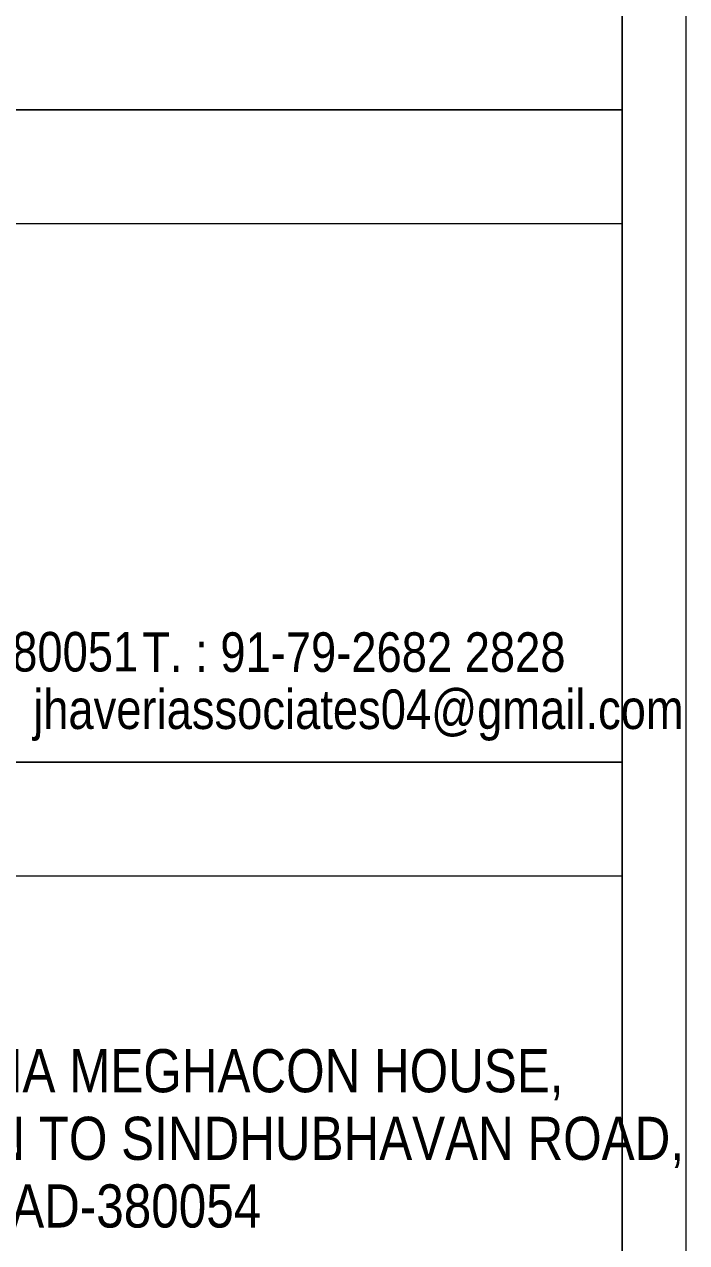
# Model space of a CAD drawing. Header units: millimetres. Extents: x 1112055 to 3390982, y -148532 to 766891.
# Drawn here: x 2653141 to 2657543, y 252088 to 260192 of the extents above; entities that cross this region are included whole.
import ezdxf

# ---------------------------------------------------------------- set-up
doc = ezdxf.new("R2010")
doc.units = ezdxf.units.MM
doc.layers.add('B TITLE BLOCK', color=250, linetype='Continuous', lineweight=0)
doc.layers.add('P_TITLE BLOCK TEXT', color=7, linetype='Continuous', lineweight=9)
doc.styles.add('SWINC', font='swissc.ttf')

msp = doc.modelspace()

# ---------------------------------------------------------------- linework, layer by layer
at = {"layer": 'B TITLE BLOCK', "color": 250, "lineweight": 0}
for p, q in [((2657114.1, 258865.5), (2644688.4, 258865.5)), ((2657114.1, 254526.4), (2644688.4, 254526.4))]:
    msp.add_line(p, q, dxfattribs=at)
at = {"layer": 'B TITLE BLOCK', "color": 1, "const_width": 8.39}
msp.add_lwpolyline([(2535293.6, 315829.5), (2657538.8, 315829.5), (2657538.8, 235498.8), (2535293.6, 235498.8)], close=True, dxfattribs=at)
at = {"layer": 'B TITLE BLOCK', "color": 250, "const_width": 8.14}
msp.add_lwpolyline([(2535718.2, 315404.9), (2657114.1, 315404.9), (2657114.1, 235923.4), (2535718.2, 235923.4)], close=True, dxfattribs=at)
at = {"layer": 'B TITLE BLOCK', "color": 250, "lineweight": 0, "const_width": 10.4}
for points in [[(2644688.5, 235923.4), (2657114.2, 235923.4), (2657114.1, 315404.9), (2644688.4, 315404.9)], [(2657114.1, 264496.1), (2644688.4, 264496.1), (2644688.4, 259623.7), (2657114.1, 259623.7)], [(2657114.1, 235923.4), (2644688.4, 235923.4), (2644688.4, 259623.7), (2657114.1, 259623.7)]]:
    msp.add_lwpolyline(points, close=True, dxfattribs=at)
msp.add_lwpolyline([(2644688.4, 255284.6), (2657114.1, 255284.6)], dxfattribs=at)

# ---------------------------------------------------------------- texts
at = {"layer": 'B TITLE BLOCK', "color": 0, "style": 'SWINC'}
for s, p in [('205-206, 2nd FLOOR ALPHA MEGHACON HOUSE,', (2649019, 253088.5)), ('Opp. ARMIEDA, PAKAWAN TO SINDHUBHAVAN ROAD,', (2649019, 252638.7)), ('S.G.HIGHWAY, AHMEDABAD-380054', (2649019, 252188.9))]:
    msp.add_text(s, height=286.849, dxfattribs=at).set_placement(p)
at = {"layer": 'P_TITLE BLOCK TEXT', "style": 'SWINC'}
for s, p in [('2, Palkhi Society, Nr. SBI, Vejalpur, Jivraj Park, Ahmedabad-380051', (2644790, 255887.5)), ('T. : 91-79-2682 2828 ', (2653924.8, 255885)), (' jhaveriassociates04@gmail.com', (2653115.8, 255505.1))]:
    msp.add_text(s, height=262.943, dxfattribs=at).set_placement(p)

doc.saveas('drawing.dxf')
